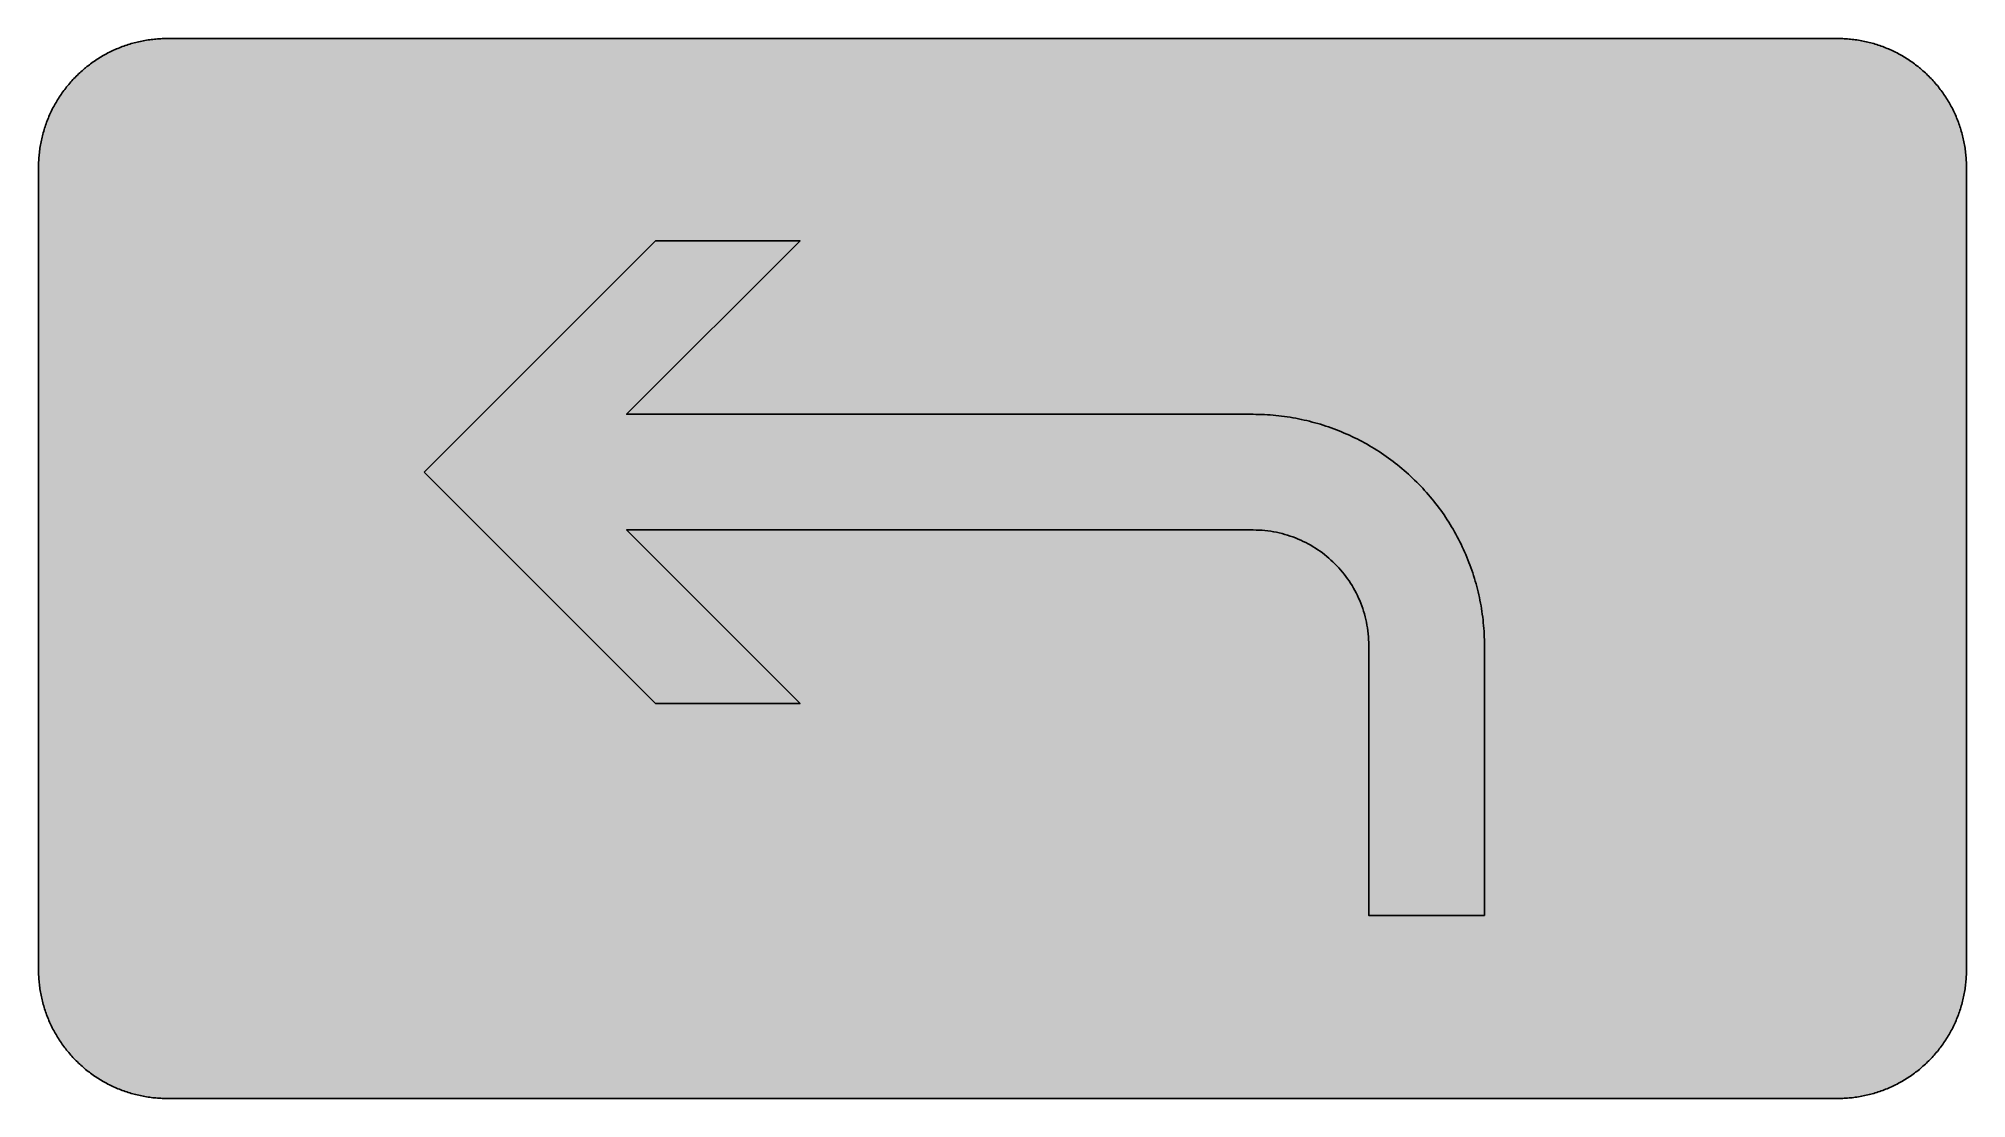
# Model space of a CAD drawing. Header units: millimetres. Extents: x 0 to 212, y 0 to 116.
import ezdxf

# ---------------------------------------------------------------- set-up
doc = ezdxf.new("R2010")
doc.units = ezdxf.units.MM

msp = doc.modelspace()

# ---------------------------------------------------------------- hatches: boundary and pattern name
for color, points in [(254, [(14.1633, 0.0536), (13.9878, 0.0533), (13.8125, 0.0559), (13.6373, 0.061), (13.462, 0.0686), (13.2893, 0.0787), (13.114, 0.0914), (12.9413, 0.1041), (12.7686, 0.1219), (12.5959, 0.1397), (12.4231, 0.16), (12.2504, 0.1829), (12.0777, 0.2057), (11.9075, 0.2337), (11.7373, 0.2616), (11.5672, 0.2921), (11.397, 0.3251), (11.2268, 0.3607), (11.0592, 0.3988), (10.8915, 0.4369), (10.7239, 0.4775), (10.5562, 0.5207), (10.3886, 0.5664), (10.2235, 0.6121), (10.0584, 0.6629), (9.8933, 0.7137), (9.7307, 0.7671), (9.5682, 0.8204), (9.4056, 0.8788), (9.2431, 0.9373), (9.083, 0.9982), (8.923, 1.0617), (8.763, 1.1252), (8.6055, 1.1938), (8.4455, 1.2624), (8.2906, 1.331), (8.1331, 1.4046), (7.9781, 1.4783), (7.8232, 1.5545), (7.6708, 1.6332), (7.5184, 1.7145), (7.366, 1.7958), (7.2161, 1.8796), (7.0663, 1.966), (6.919, 2.0523), (6.7716, 2.1438), (6.6243, 2.2352), (6.4795, 2.3266), (6.3348, 2.4232), (6.19, 2.5197), (6.0477, 2.6187), (5.908, 2.7178), (5.7683, 2.8194), (5.6286, 2.9235), (5.4915, 3.0302), (5.3543, 3.1369), (5.2197, 3.2461), (5.0851, 3.3579), (4.953, 3.4722), (4.8209, 3.5865), (4.6914, 3.7033), (4.5644, 3.8202), (4.4348, 3.9395), (4.3104, 4.0615), (4.1859, 4.1859), (4.0615, 4.3104), (3.9395, 4.4348), (3.8202, 4.5618), (3.7033, 4.6914), (3.5865, 4.8209), (3.4722, 4.953), (3.3579, 5.0851), (3.2487, 5.2197), (3.1369, 5.3543), (3.0302, 5.4915), (2.9235, 5.6286), (2.8194, 5.7683), (2.7178, 5.908), (2.6187, 6.0477), (2.5197, 6.19), (2.4232, 6.3348), (2.3266, 6.477), (2.2352, 6.6243), (2.1438, 6.7691), (2.0523, 6.919), (1.966, 7.0663), (1.8796, 7.2161), (1.7958, 7.366), (1.7145, 7.5184), (1.6332, 7.6708), (1.5545, 7.8232), (1.4783, 7.9781), (1.4046, 8.1331), (1.331, 8.2906), (1.2598, 8.4455), (1.1913, 8.603), (1.1252, 8.763), (1.0592, 8.923), (0.9982, 9.083), (0.9373, 9.2431), (0.8763, 9.4056), (0.8204, 9.5682), (0.7645, 9.7307), (0.7112, 9.8933), (0.6604, 10.0584), (0.6121, 10.2235), (0.5639, 10.3911), (0.5207, 10.5562), (0.4775, 10.7239), (0.4343, 10.8915), (0.3962, 11.0592), (0.3607, 11.2268), (0.3251, 11.397), (0.2921, 11.5672), (0.2616, 11.7373), (0.2311, 11.9075), (0.2057, 12.0802), (0.1803, 12.2504), (0.1575, 12.4231), (0.1372, 12.5959), (0.1194, 12.7686), (0.1041, 12.9413), (0.0889, 13.1166), (0.0787, 13.2893), (0.0686, 13.4645), (0.061, 13.6373), (0.0559, 13.8125), (0.0508, 13.9878), (0.0508, 14.163), (0.0522, 102.3592), (0.0508, 102.5322), (0.0559, 102.7074), (0.061, 102.8827), (0.0686, 103.058), (0.0787, 103.2307), (0.0889, 103.4059), (0.1041, 103.5787), (0.1194, 103.7514), (0.1372, 103.9241), (0.1575, 104.0968), (0.1803, 104.2695), (0.2057, 104.4423), (0.2311, 104.6124), (0.2616, 104.7826), (0.2921, 104.9528), (0.3251, 105.123), (0.3607, 105.2932), (0.3962, 105.4608), (0.4343, 105.6284), (0.4775, 105.7961), (0.5207, 105.9637), (0.5639, 106.1314), (0.6121, 106.2965), (0.6604, 106.4616), (0.7112, 106.6267), (0.7645, 106.7892), (0.8204, 106.9518), (0.8763, 107.1143), (0.9373, 107.2769), (0.9982, 107.4369), (1.0592, 107.5969), (1.1252, 107.757), (1.1913, 107.9144), (1.2598, 108.0745), (1.331, 108.2294), (1.4046, 108.3869), (1.4783, 108.5418), (1.5545, 108.6968), (1.6332, 108.8492), (1.7145, 109.0016), (1.7958, 109.154), (1.8796, 109.3038), (1.966, 109.4537), (2.0523, 109.601), (2.1438, 109.7483), (2.2352, 109.8956), (2.3266, 110.0404), (2.4232, 110.1852), (2.5197, 110.33), (2.6187, 110.4722), (2.7178, 110.6119), (2.8194, 110.7516), (2.9235, 110.8913), (3.0302, 111.0285), (3.1369, 111.1656), (3.2487, 111.3003), (3.3579, 111.4349), (3.4722, 111.567), (3.5865, 111.699), (3.7033, 111.8286), (3.8202, 111.9556), (3.9395, 112.0851), (4.0615, 112.2096), (4.1859, 112.334), (4.3104, 112.4585), (4.4348, 112.5804), (4.5644, 112.6998), (4.6914, 112.8166), (4.8209, 112.9335), (4.953, 113.0478), (5.0851, 113.1621), (5.2197, 113.2713), (5.3543, 113.3831), (5.4915, 113.4897), (5.6286, 113.5964), (5.7683, 113.7006), (5.908, 113.8022), (6.0477, 113.9012), (6.19, 114.0003), (6.3348, 114.0968), (6.4795, 114.1933), (6.6243, 114.2848), (6.7716, 114.3762), (6.919, 114.4676), (7.0663, 114.554), (7.2161, 114.6404), (7.366, 114.7242), (7.5184, 114.8055), (7.6708, 114.8867), (7.8232, 114.9655), (7.9781, 115.0417), (8.1331, 115.1153), (8.2906, 115.189), (8.4455, 115.2601), (8.6055, 115.3287), (8.763, 115.3947), (8.923, 115.4608), (9.083, 115.5217), (9.2431, 115.5827), (9.4056, 115.6437), (9.5682, 115.6995), (9.7307, 115.7554), (9.8933, 115.8088), (10.0584, 115.8596), (10.2235, 115.9078), (10.3886, 115.9561), (10.5562, 115.9993), (10.7239, 116.0424), (10.8915, 116.0856), (11.0592, 116.1237), (11.2268, 116.1593), (11.397, 116.1948), (11.5672, 116.2279), (11.7373, 116.2583), (11.9075, 116.2888), (12.0777, 116.3142), (12.2504, 116.3396), (12.4231, 116.3625), (12.5959, 116.3828), (12.7686, 116.4006), (12.9413, 116.4158), (13.114, 116.4311), (13.2893, 116.4412), (13.462, 116.4514), (13.6373, 116.459), (13.8125, 116.4641), (13.9878, 116.4692), (14.163, 116.4692), (197.6078, 116.4703), (197.7822, 116.4692), (197.9574, 116.4641), (198.1327, 116.459), (198.3054, 116.4514), (198.4807, 116.4412), (198.6534, 116.4311), (198.8287, 116.4158), (199.0014, 116.4006), (199.1741, 116.3828), (199.3468, 116.3625), (199.5195, 116.3396), (199.6897, 116.3142), (199.8624, 116.2888), (200.0326, 116.2583), (200.2028, 116.2279), (200.373, 116.1948), (200.5432, 116.1593), (200.7108, 116.1237), (200.8784, 116.0856), (201.0461, 116.0424), (201.2137, 115.9993), (201.3788, 115.9561), (201.5465, 115.9078), (201.7116, 115.8596), (201.8767, 115.8088), (202.0392, 115.7554), (202.2018, 115.6995), (202.3643, 115.6437), (202.5269, 115.5827), (202.6869, 115.5217), (202.8469, 115.4608), (203.007, 115.3947), (203.167, 115.3287), (203.3245, 115.2601), (203.4794, 115.189), (203.6369, 115.1153), (203.7918, 115.0417), (203.9468, 114.9655), (204.0992, 114.8867), (204.2516, 114.8055), (204.404, 114.7242), (204.5538, 114.6404), (204.7037, 114.554), (204.8535, 114.4676), (205.0009, 114.3762), (205.1456, 114.2848), (205.293, 114.1933), (205.4352, 114.0968), (205.58, 114.0003), (205.7222, 113.9012), (205.8619, 113.8022), (206.0016, 113.7006), (206.1413, 113.5964), (206.2785, 113.4897), (206.4156, 113.3831), (206.5503, 113.2713), (206.6849, 113.1621), (206.817, 113.0478), (206.949, 112.9335), (207.0786, 112.8166), (207.2081, 112.6998), (207.3351, 112.5804), (207.4596, 112.4585), (207.584, 112.334), (207.7085, 112.2096), (207.8304, 112.0851), (207.9498, 111.9556), (208.0666, 111.8286), (208.1835, 111.699), (208.2978, 111.567), (208.4121, 111.4349), (208.5238, 111.3003), (208.6331, 111.1656), (208.7397, 111.0285), (208.8464, 110.8913), (208.9506, 110.7516), (209.0522, 110.6119), (209.1512, 110.4722), (209.2503, 110.33), (209.3468, 110.1852), (209.4433, 110.0404), (209.5348, 109.8956), (209.6262, 109.7483), (209.7176, 109.601), (209.804, 109.4537), (209.8904, 109.3038), (209.9742, 109.154), (210.0555, 109.0016), (210.1367, 108.8492), (210.2155, 108.6968), (210.2917, 108.5418), (210.3653, 108.3869), (210.439, 108.2294), (210.5076, 108.0745), (210.5762, 107.9144), (210.6447, 107.757), (210.7082, 107.5969), (210.7717, 107.4369), (210.8327, 107.2769), (210.8911, 107.1143), (210.9495, 106.9518), (211.0029, 106.7892), (211.0562, 106.6267), (211.107, 106.4616), (211.1578, 106.2965), (211.2035, 106.1314), (211.2493, 105.9637), (211.2924, 105.7961), (211.3331, 105.6284), (211.3712, 105.4608), (211.4093, 105.2932), (211.4448, 105.123), (211.4779, 104.9528), (211.5083, 104.7826), (211.5363, 104.6124), (211.5642, 104.4423), (211.5871, 104.2695), (211.6099, 104.0968), (211.6303, 103.9241), (211.648, 103.7514), (211.6658, 103.5787), (211.6785, 103.4059), (211.6912, 103.2307), (211.7014, 103.058), (211.709, 102.8827), (211.7141, 102.7074), (211.7166, 102.5322), (211.7166, 102.3569), (211.7189, 14.1647), (211.7166, 13.9878), (211.7141, 13.8125), (211.709, 13.6373), (211.7014, 13.4645), (211.6912, 13.2893), (211.6785, 13.1166), (211.6658, 12.9413), (211.648, 12.7686), (211.6303, 12.5959), (211.6099, 12.4231), (211.5871, 12.2504), (211.5642, 12.0802), (211.5363, 11.9075), (211.5083, 11.7373), (211.4779, 11.5672), (211.4448, 11.397), (211.4093, 11.2268), (211.3712, 11.0592), (211.3331, 10.8915), (211.2924, 10.7239), (211.2493, 10.5562), (211.2035, 10.3911), (211.1578, 10.2235), (211.107, 10.0584), (211.0562, 9.8933), (211.0029, 9.7307), (210.9495, 9.5682), (210.8911, 9.4056), (210.8327, 9.2431), (210.7717, 9.083), (210.7082, 8.923), (210.6447, 8.763), (210.5762, 8.603), (210.5076, 8.4455), (210.439, 8.2906), (210.3653, 8.1331), (210.2917, 7.9781), (210.2155, 7.8232), (210.1367, 7.6708), (210.0555, 7.5184), (209.9742, 7.366), (209.8904, 7.2161), (209.804, 7.0663), (209.7176, 6.919), (209.6262, 6.7691), (209.5348, 6.6243), (209.4433, 6.477), (209.3468, 6.3348), (209.2503, 6.19), (209.1512, 6.0477), (209.0522, 5.908), (208.9506, 5.7683), (208.8464, 5.6286), (208.7397, 5.4915), (208.6331, 5.3543), (208.5238, 5.2197), (208.4121, 5.0851), (208.2978, 4.953), (208.1835, 4.8209), (208.0666, 4.6914), (207.9498, 4.5618), (207.8304, 4.4348), (207.7085, 4.3104), (207.584, 4.1859), (207.4596, 4.0615), (207.3351, 3.9395), (207.2081, 3.8202), (207.0786, 3.7033), (206.949, 3.5865), (206.817, 3.4722), (206.6849, 3.3579), (206.5503, 3.2461), (206.4156, 3.1369), (206.2785, 3.0302), (206.1413, 2.9235), (206.0016, 2.8194), (205.8619, 2.7178), (205.7222, 2.6187), (205.58, 2.5197), (205.4352, 2.4232), (205.293, 2.3266), (205.1456, 2.2352), (205.0009, 2.1438), (204.8535, 2.0523), (204.7037, 1.966), (204.5538, 1.8796), (204.404, 1.7958), (204.2516, 1.7145), (204.0992, 1.6332), (203.9468, 1.5545), (203.7918, 1.4783), (203.6369, 1.4046), (203.4794, 1.331), (203.3245, 1.2624), (203.167, 1.1938), (203.007, 1.1252), (202.8469, 1.0617), (202.6869, 0.9982), (202.5269, 0.9373), (202.3643, 0.8788), (202.2018, 0.8204), (202.0392, 0.7671), (201.8767, 0.7137), (201.7116, 0.6629), (201.5465, 0.6121), (201.3788, 0.5664), (201.2137, 0.5207), (201.0461, 0.4775), (200.8784, 0.4369), (200.7108, 0.3988), (200.5432, 0.3607), (200.373, 0.3251), (200.2028, 0.2921), (200.0326, 0.2616), (199.8624, 0.2337), (199.6897, 0.2057), (199.5195, 0.1829), (199.3468, 0.16), (199.1741, 0.1397), (199.0014, 0.1219), (198.8287, 0.1041), (198.6534, 0.0914), (198.4807, 0.0787), (198.3054, 0.0686), (198.1327, 0.061), (197.9574, 0.0559), (197.7822, 0.0533), (197.6069, 0.0533)]), (59, [(42.3855, 68.8453), (67.7855, 94.2453), (83.6605, 94.2453), (64.6105, 75.1953), (133.4022, 75.1953), (133.7158, 75.1916), (134.0307, 75.1865), (134.3457, 75.1764), (134.6606, 75.1637), (134.9731, 75.1459), (135.288, 75.123), (135.6004, 75.0976), (135.9129, 75.0697), (136.2227, 75.0367), (136.5326, 75.0011), (136.8425, 74.9605), (137.1524, 74.9148), (137.4597, 74.8665), (137.7671, 74.8157), (138.0744, 74.7598), (138.3792, 74.7014), (138.684, 74.6379), (138.9888, 74.5719), (139.2911, 74.5007), (139.5933, 74.4271), (139.893, 74.3509), (140.1928, 74.2696), (140.4925, 74.1832), (140.7897, 74.0969), (141.0843, 74.0029), (141.3789, 73.9089), (141.6736, 73.8099), (141.9657, 73.7057), (142.2578, 73.6016), (142.5473, 73.4898), (142.8344, 73.3781), (143.1214, 73.2612), (143.4084, 73.1393), (143.6903, 73.0174), (143.9748, 72.8904), (144.2542, 72.7583), (144.5336, 72.6237), (144.813, 72.4865), (145.0873, 72.3468), (145.3617, 72.202), (145.636, 72.0547), (145.9052, 71.9023), (146.1745, 71.7474), (146.4437, 71.5899), (146.7079, 71.4299), (146.972, 71.2648), (147.2336, 71.0971), (147.4927, 70.927), (147.7518, 70.7517), (148.0083, 70.5739), (148.2623, 70.3936), (148.5138, 70.2107), (148.7627, 70.0227), (149.0116, 69.8322), (149.2555, 69.6392), (149.4993, 69.4411), (149.7406, 69.2404), (149.9794, 69.0372), (150.2156, 68.8315), (150.4493, 68.6232), (150.6804, 68.4098), (150.9116, 68.1939), (151.1376, 67.9755), (151.3637, 67.7545), (151.5847, 67.5284), (151.8031, 67.3024), (152.019, 67.0738), (152.2298, 66.8401), (152.4406, 66.6064), (152.6464, 66.3702), (152.8496, 66.1314), (153.0502, 65.8901), (153.2458, 65.6463), (153.4389, 65.4025), (153.6294, 65.1535), (153.8173, 64.9046), (154.0027, 64.6532), (154.1831, 64.3992), (154.3609, 64.1426), (154.5336, 63.8861), (154.7038, 63.6245), (154.874, 63.3628), (155.0365, 63.0987), (155.1991, 62.8345), (155.3566, 62.5678), (155.5115, 62.2986), (155.6614, 62.0268), (155.8087, 61.755), (155.9535, 61.4782), (156.0932, 61.2038), (156.2329, 60.9244), (156.3649, 60.645), (156.497, 60.3656), (156.624, 60.0837), (156.7485, 59.7992), (156.8679, 59.5122), (156.9847, 59.2277), (157.099, 58.9382), (157.2082, 58.6486), (157.3149, 58.3565), (157.4165, 58.0644), (157.5156, 57.7723), (157.6121, 57.4777), (157.7035, 57.1805), (157.7924, 56.8833), (157.8762, 56.5836), (157.9575, 56.2864), (158.0363, 55.9841), (158.1099, 55.6819), (158.1785, 55.3796), (158.2445, 55.0774), (158.308, 54.7726), (158.3665, 54.4652), (158.4223, 54.1604), (158.4757, 53.8531), (158.5214, 53.5432), (158.5671, 53.2359), (158.6078, 52.926), (158.6433, 52.6161), (158.6763, 52.3037), (158.7068, 51.9913), (158.7297, 51.6788), (158.7525, 51.3664), (158.7703, 51.054), (158.783, 50.739), (158.7932, 50.4241), (158.7983, 50.1091), (158.8008, 49.7942), (158.8022, 20.1619), (146.1022, 20.1619), (146.1022, 49.7953), (146.0957, 50.1218), (146.0856, 50.4469), (146.0627, 50.7721), (146.0348, 51.0921), (145.9992, 51.4121), (145.9535, 51.7271), (145.9027, 52.0421), (145.8417, 52.3545), (145.7757, 52.6618), (145.702, 52.9692), (145.6182, 53.2714), (145.5293, 53.5711), (145.4328, 53.8683), (145.3312, 54.1604), (145.2194, 54.45), (145.1026, 54.737), (144.9781, 55.0215), (144.8486, 55.3009), (144.7114, 55.5752), (144.5692, 55.847), (144.4193, 56.1162), (144.2618, 56.3804), (144.0993, 56.6395), (143.9316, 56.8935), (143.7589, 57.1449), (143.5786, 57.3938), (143.3932, 57.6351), (143.2001, 57.8714), (143.0045, 58.105), (142.8013, 58.3336), (142.5931, 58.5572), (142.3822, 58.7731), (142.1638, 58.9864), (141.9403, 59.1947), (141.7117, 59.3979), (141.4805, 59.5935), (141.2418, 59.7865), (141.0005, 59.9719), (140.7541, 60.1497), (140.5026, 60.325), (140.2461, 60.4926), (139.987, 60.6552), (139.7229, 60.8101), (139.4536, 60.96), (139.1818, 61.1048), (138.9075, 61.2419), (138.6281, 61.3715), (138.3436, 61.4959), (138.0566, 61.6128), (137.7671, 61.7245), (137.475, 61.8261), (137.1778, 61.9227), (136.8781, 62.0116), (136.5758, 62.0954), (136.2685, 62.169), (135.9611, 62.2351), (135.6487, 62.296), (135.3363, 62.3468), (135.0188, 62.3926), (134.6987, 62.4281), (134.3787, 62.4561), (134.0536, 62.4764), (133.7285, 62.4891), (133.4008, 62.4942), (64.6105, 62.4953), (83.6605, 43.4453), (67.7855, 43.4453)])]:
    msp.add_hatch(color=color).paths.add_polyline_path(points)
h = msp.add_hatch(color=59)
h.paths.add_polyline_path([(14.1633, 3.5814), (13.8887, 3.5839), (13.6169, 3.5941), (13.3477, 3.6119), (13.081, 3.6347), (12.8143, 3.6652), (12.5501, 3.7008), (12.2885, 3.7465), (12.0294, 3.7948), (11.7729, 3.8506), (11.5164, 3.9141), (11.2649, 3.9827), (11.016, 4.0564), (10.7671, 4.1351), (10.5232, 4.2215), (10.2819, 4.3129), (10.0432, 4.412), (9.8069, 4.5161), (9.5733, 4.6228), (9.3447, 4.7371), (9.1186, 4.8565), (8.8951, 4.9809), (8.6741, 5.113), (8.4582, 5.2476), (8.2448, 5.3873), (8.0366, 5.5321), (7.8308, 5.682), (7.6276, 5.8369), (7.4295, 5.9969), (7.2365, 6.1595), (7.046, 6.3297), (6.8605, 6.5024), (6.6777, 6.6802), (6.5024, 6.8605), (6.3271, 7.046), (6.1595, 7.2365), (5.9969, 7.432), (5.8369, 7.6302), (5.682, 7.8308), (5.5321, 8.0366), (5.3873, 8.2448), (5.2451, 8.4582), (5.1105, 8.6741), (4.9809, 8.8951), (4.8565, 9.1186), (4.7371, 9.3447), (4.6228, 9.5758), (4.5136, 9.8069), (4.4094, 10.0432), (4.3129, 10.2819), (4.2215, 10.5232), (4.1351, 10.7696), (4.0538, 11.016), (3.9802, 11.2649), (3.9116, 11.5189), (3.8506, 11.7729), (3.7948, 12.0294), (3.744, 12.2911), (3.7008, 12.5527), (3.6627, 12.8143), (3.6322, 13.081), (3.6093, 13.3502), (3.5916, 13.6195), (3.5814, 13.8913), (3.5789, 14.163), (3.58, 102.3592), (3.5814, 102.6312), (3.5916, 102.903), (3.6093, 103.1723), (3.6322, 103.439), (3.6627, 103.7057), (3.7008, 103.9698), (3.744, 104.2314), (3.7948, 104.4905), (3.8506, 104.7471), (3.9116, 105.0036), (3.9802, 105.2551), (4.0538, 105.504), (4.1351, 105.7529), (4.2215, 105.9967), (4.3129, 106.238), (4.4094, 106.4768), (4.5136, 106.713), (4.6228, 106.9467), (4.7371, 107.1753), (4.8565, 107.4014), (4.9809, 107.6249), (5.1105, 107.8459), (5.2451, 108.0618), (5.3873, 108.2751), (5.5321, 108.4834), (5.682, 108.6891), (5.8369, 108.8923), (5.9969, 109.0905), (6.1595, 109.2835), (6.3271, 109.474), (6.5024, 109.6594), (6.6777, 109.8423), (6.8605, 110.0176), (7.046, 110.1928), (7.2365, 110.3605), (7.4295, 110.523), (7.6276, 110.683), (7.8308, 110.838), (8.0366, 110.9878), (8.2448, 111.1326), (8.4582, 111.2749), (8.6741, 111.4095), (8.8951, 111.539), (9.1186, 111.6635), (9.3447, 111.7829), (9.5733, 111.8972), (9.8069, 112.0064), (10.0432, 112.1105), (10.2819, 112.207), (10.5232, 112.2985), (10.7671, 112.3848), (11.016, 112.4661), (11.2649, 112.5398), (11.5164, 112.6084), (11.7729, 112.6693), (12.0294, 112.7252), (12.2885, 112.776), (12.5501, 112.8192), (12.8143, 112.8573), (13.081, 112.8878), (13.3477, 112.9106), (13.6169, 112.9284), (13.8887, 112.9386), (14.163, 112.9411), (197.6078, 112.9425), (197.8787, 112.9386), (198.1505, 112.9284), (198.4197, 112.9106), (198.689, 112.8878), (198.9557, 112.8573), (199.2173, 112.8192), (199.4789, 112.776), (199.7405, 112.7252), (199.9971, 112.6693), (200.2511, 112.6084), (200.5051, 112.5398), (200.754, 112.4661), (201.0004, 112.3848), (201.2467, 112.2985), (201.488, 112.207), (201.7268, 112.1105), (201.963, 112.0064), (202.1942, 111.8972), (202.4253, 111.7829), (202.6514, 111.6635), (202.8749, 111.539), (203.0959, 111.4095), (203.3118, 111.2749), (203.5251, 111.1326), (203.7334, 110.9878), (203.9391, 110.838), (204.1398, 110.683), (204.3379, 110.523), (204.5335, 110.3605), (204.724, 110.1928), (204.9094, 110.0176), (205.0898, 109.8423), (205.2676, 109.6594), (205.4403, 109.474), (205.6105, 109.2835), (205.773, 109.0905), (205.933, 108.8923), (206.088, 108.6891), (206.2378, 108.4834), (206.3826, 108.2751), (206.5223, 108.0618), (206.6569, 107.8459), (206.789, 107.6249), (206.9135, 107.4014), (207.0329, 107.1753), (207.1472, 106.9467), (207.2538, 106.713), (207.358, 106.4768), (207.457, 106.238), (207.5485, 105.9967), (207.6348, 105.7529), (207.7136, 105.504), (207.7872, 105.2551), (207.8558, 105.0036), (207.9193, 104.7471), (207.9752, 104.4905), (208.0235, 104.2314), (208.0692, 103.9698), (208.1047, 103.7057), (208.1352, 103.439), (208.1581, 103.1723), (208.1759, 102.903), (208.186, 102.6312), (208.1911, 102.3569), (208.1911, 14.1647), (208.186, 13.8913), (208.1759, 13.6195), (208.1581, 13.3502), (208.1352, 13.081), (208.1047, 12.8143), (208.0692, 12.5527), (208.0235, 12.2911), (207.9752, 12.0294), (207.9193, 11.7729), (207.8558, 11.5189), (207.7872, 11.2649), (207.7136, 11.016), (207.6348, 10.7696), (207.5485, 10.5232), (207.457, 10.2819), (207.358, 10.0432), (207.2538, 9.8069), (207.1472, 9.5758), (207.0329, 9.3447), (206.9135, 9.1186), (206.789, 8.8951), (206.6569, 8.6741), (206.5223, 8.4582), (206.3826, 8.2448), (206.2378, 8.0366), (206.088, 7.8308), (205.933, 7.6302), (205.773, 7.432), (205.6105, 7.2365), (205.4403, 7.046), (205.2676, 6.8605), (205.0898, 6.6802), (204.9094, 6.5024), (204.724, 6.3297), (204.5335, 6.1595), (204.3379, 5.9969), (204.1398, 5.8369), (203.9391, 5.682), (203.7334, 5.5321), (203.5251, 5.3873), (203.3118, 5.2476), (203.0959, 5.113), (202.8749, 4.9809), (202.6514, 4.8565), (202.4253, 4.7371), (202.1942, 4.6228), (201.963, 4.5161), (201.7268, 4.412), (201.488, 4.3129), (201.2467, 4.2215), (201.0004, 4.1351), (200.754, 4.0564), (200.5051, 3.9827), (200.2511, 3.9141), (199.9971, 3.8506), (199.7405, 3.7948), (199.4789, 3.7465), (199.2173, 3.7008), (198.9557, 3.6652), (198.689, 3.6347), (198.4197, 3.6119), (198.1505, 3.5941), (197.8787, 3.5839), (197.6069, 3.5789)])
h.paths.add_polyline_path([(14.1633, 8.8731), (14.0259, 8.8748), (13.8887, 8.8798), (13.7541, 8.8875), (13.622, 8.9002), (13.4874, 8.9154), (13.3553, 8.9332), (13.2258, 8.9535), (13.0962, 8.9789), (12.9667, 9.0068), (12.8397, 9.0373), (12.7127, 9.0729), (12.5882, 9.1084), (12.4663, 9.1491), (12.3419, 9.1923), (12.2225, 9.238), (12.1031, 9.2888), (11.9837, 9.3396), (11.8694, 9.3929), (11.7526, 9.4513), (11.6408, 9.5098), (11.5291, 9.5733), (11.4198, 9.6368), (11.3106, 9.7053), (11.2039, 9.7765), (11.0998, 9.8476), (10.9957, 9.9238), (10.8966, 10), (10.7975, 10.0787), (10.6985, 10.1625), (10.6045, 10.2464), (10.5105, 10.3327), (10.4216, 10.4216), (10.3327, 10.5131), (10.2464, 10.6045), (10.16, 10.701), (10.0787, 10.7975), (10, 10.8966), (9.9212, 10.9982), (9.8476, 11.0998), (9.7739, 11.2039), (9.7053, 11.3106), (9.6368, 11.4198), (9.5707, 11.5291), (9.5098, 11.6408), (9.4488, 11.7551), (9.3929, 11.8694), (9.337, 11.9863), (9.2862, 12.1031), (9.238, 12.2225), (9.1923, 12.3444), (9.1491, 12.4663), (9.1084, 12.5908), (9.0703, 12.7152), (9.0373, 12.8397), (9.0068, 12.9692), (8.9789, 13.0962), (8.9535, 13.2258), (8.9306, 13.3579), (8.9129, 13.4899), (8.8976, 13.622), (8.8849, 13.7566), (8.8773, 13.8913), (8.8722, 14.0259), (8.8697, 14.163), (8.8717, 102.3592), (8.8722, 102.4941), (8.8773, 102.6312), (8.8849, 102.7659), (8.8976, 102.8979), (8.9129, 103.0326), (8.9306, 103.1646), (8.9535, 103.2942), (8.9789, 103.4237), (9.0068, 103.5533), (9.0373, 103.6803), (9.0703, 103.8073), (9.1084, 103.9317), (9.1491, 104.0536), (9.1923, 104.1781), (9.238, 104.2975), (9.2862, 104.4169), (9.337, 104.5362), (9.3929, 104.6505), (9.4488, 104.7674), (9.5098, 104.8791), (9.5707, 104.9909), (9.6368, 105.1001), (9.7053, 105.2093), (9.7739, 105.316), (9.8476, 105.4202), (9.9212, 105.5243), (10, 105.6234), (10.0787, 105.7224), (10.16, 105.8215), (10.2464, 105.9155), (10.3327, 106.0094), (10.4216, 106.0983), (10.5105, 106.1872), (10.6045, 106.2736), (10.6985, 106.36), (10.7975, 106.4412), (10.8966, 106.52), (10.9957, 106.5987), (11.0998, 106.6724), (11.2039, 106.746), (11.3106, 106.8146), (11.4198, 106.8832), (11.5291, 106.9492), (11.6408, 107.0102), (11.7526, 107.0712), (11.8694, 107.127), (11.9837, 107.1829), (12.1031, 107.2337), (12.2225, 107.282), (12.3419, 107.3277), (12.4663, 107.3709), (12.5882, 107.4115), (12.7127, 107.4496), (12.8397, 107.4826), (12.9667, 107.5131), (13.0962, 107.5411), (13.2258, 107.5665), (13.3553, 107.5893), (13.4874, 107.6071), (13.622, 107.6223), (13.7541, 107.635), (13.8887, 107.6427), (14.0259, 107.6477), (14.163, 107.6503), (197.6078, 107.6508), (197.7441, 107.6477), (197.8787, 107.6427), (198.0133, 107.635), (198.1479, 107.6223), (198.28, 107.6071), (198.4121, 107.5893), (198.5442, 107.5665), (198.6737, 107.5411), (198.8007, 107.5131), (198.9303, 107.4826), (199.0547, 107.4496), (199.1792, 107.4115), (199.3036, 107.3709), (199.4256, 107.3277), (199.5475, 107.282), (199.6669, 107.2337), (199.7837, 107.1829), (199.9005, 107.127), (200.0148, 107.0712), (200.1291, 107.0102), (200.2409, 106.9492), (200.3501, 106.8832), (200.4593, 106.8146), (200.566, 106.746), (200.6702, 106.6724), (200.7718, 106.5987), (200.8734, 106.52), (200.9724, 106.4412), (201.0689, 106.36), (201.1655, 106.2736), (201.2569, 106.1872), (201.3483, 106.0983), (201.4372, 106.0094), (201.5236, 105.9155), (201.6074, 105.8215), (201.6912, 105.7224), (201.77, 105.6234), (201.8462, 105.5243), (201.9224, 105.4202), (201.9935, 105.316), (202.0646, 105.2093), (202.1332, 105.1001), (202.1967, 104.9909), (202.2602, 104.8791), (202.3186, 104.7674), (202.377, 104.6505), (202.4304, 104.5362), (202.4812, 104.4169), (202.532, 104.2975), (202.5777, 104.1781), (202.6209, 104.0536), (202.6615, 103.9317), (202.6971, 103.8073), (202.7326, 103.6803), (202.7631, 103.5533), (202.7911, 103.4237), (202.8165, 103.2942), (202.8368, 103.1646), (202.8546, 103.0326), (202.8698, 102.8979), (202.8825, 102.7659), (202.8901, 102.6312), (202.8952, 102.4941), (202.8977, 102.3569), (202.8994, 14.1647), (202.8952, 14.0259), (202.8901, 13.8913), (202.8825, 13.7566), (202.8698, 13.622), (202.8546, 13.4899), (202.8368, 13.3579), (202.8165, 13.2258), (202.7911, 13.0962), (202.7631, 12.9692), (202.7326, 12.8397), (202.6971, 12.7152), (202.6615, 12.5908), (202.6209, 12.4663), (202.5777, 12.3444), (202.532, 12.2225), (202.4812, 12.1031), (202.4304, 11.9863), (202.377, 11.8694), (202.3186, 11.7551), (202.2602, 11.6408), (202.1967, 11.5291), (202.1332, 11.4198), (202.0646, 11.3106), (201.9935, 11.2039), (201.9224, 11.0998), (201.8462, 10.9982), (201.77, 10.8966), (201.6912, 10.7975), (201.6074, 10.701), (201.5236, 10.6045), (201.4372, 10.5131), (201.3483, 10.4216), (201.2569, 10.3327), (201.1655, 10.2464), (201.0689, 10.1625), (200.9724, 10.0787), (200.8734, 10), (200.7718, 9.9238), (200.6702, 9.8476), (200.566, 9.7765), (200.4593, 9.7053), (200.3501, 9.6368), (200.2409, 9.5733), (200.1291, 9.5098), (200.0148, 9.4513), (199.9005, 9.3929), (199.7837, 9.3396), (199.6669, 9.2888), (199.5475, 9.238), (199.4256, 9.1923), (199.3036, 9.1491), (199.1792, 9.1084), (199.0547, 9.0729), (198.9303, 9.0373), (198.8007, 9.0068), (198.6737, 8.9789), (198.5442, 8.9535), (198.4121, 8.9332), (198.28, 8.9154), (198.1479, 8.9002), (198.0133, 8.8875), (197.8787, 8.8798), (197.7441, 8.8748), (197.6069, 8.8722)], flags=16)

# ---------------------------------------------------------------- linework, layer by layer
at = {"color": 254}
msp.add_lwpolyline([(14.1633, 0.0536), (13.9878, 0.0533), (13.8125, 0.0559), (13.6373, 0.061), (13.462, 0.0686), (13.2893, 0.0787), (13.114, 0.0914), (12.9413, 0.1041), (12.7686, 0.1219), (12.5959, 0.1397), (12.4231, 0.16), (12.2504, 0.1829), (12.0777, 0.2057), (11.9075, 0.2337), (11.7373, 0.2616), (11.5672, 0.2921), (11.397, 0.3251), (11.2268, 0.3607), (11.0592, 0.3988), (10.8915, 0.4369), (10.7239, 0.4775), (10.5562, 0.5207), (10.3886, 0.5664), (10.2235, 0.6121), (10.0584, 0.6629), (9.8933, 0.7137), (9.7307, 0.7671), (9.5682, 0.8204), (9.4056, 0.8788), (9.2431, 0.9373), (9.083, 0.9982), (8.923, 1.0617), (8.763, 1.1252), (8.6055, 1.1938), (8.4455, 1.2624), (8.2906, 1.331), (8.1331, 1.4046), (7.9781, 1.4783), (7.8232, 1.5545), (7.6708, 1.6332), (7.5184, 1.7145), (7.366, 1.7958), (7.2161, 1.8796), (7.0663, 1.966), (6.919, 2.0523), (6.7716, 2.1438), (6.6243, 2.2352), (6.4795, 2.3266), (6.3348, 2.4232), (6.19, 2.5197), (6.0477, 2.6187), (5.908, 2.7178), (5.7683, 2.8194), (5.6286, 2.9235), (5.4915, 3.0302), (5.3543, 3.1369), (5.2197, 3.2461), (5.0851, 3.3579), (4.953, 3.4722), (4.8209, 3.5865), (4.6914, 3.7033), (4.5644, 3.8202), (4.4348, 3.9395), (4.3104, 4.0615), (4.1859, 4.1859), (4.0615, 4.3104), (3.9395, 4.4348), (3.8202, 4.5618), (3.7033, 4.6914), (3.5865, 4.8209), (3.4722, 4.953), (3.3579, 5.0851), (3.2487, 5.2197), (3.1369, 5.3543), (3.0302, 5.4915), (2.9235, 5.6286), (2.8194, 5.7683), (2.7178, 5.908), (2.6187, 6.0477), (2.5197, 6.19), (2.4232, 6.3348), (2.3266, 6.477), (2.2352, 6.6243), (2.1438, 6.7691), (2.0523, 6.919), (1.966, 7.0663), (1.8796, 7.2161), (1.7958, 7.366), (1.7145, 7.5184), (1.6332, 7.6708), (1.5545, 7.8232), (1.4783, 7.9781), (1.4046, 8.1331), (1.331, 8.2906), (1.2598, 8.4455), (1.1913, 8.603), (1.1252, 8.763), (1.0592, 8.923), (0.9982, 9.083), (0.9373, 9.2431), (0.8763, 9.4056), (0.8204, 9.5682), (0.7645, 9.7307), (0.7112, 9.8933), (0.6604, 10.0584), (0.6121, 10.2235), (0.5639, 10.3911), (0.5207, 10.5562), (0.4775, 10.7239), (0.4343, 10.8915), (0.3962, 11.0592), (0.3607, 11.2268), (0.3251, 11.397), (0.2921, 11.5672), (0.2616, 11.7373), (0.2311, 11.9075), (0.2057, 12.0802), (0.1803, 12.2504), (0.1575, 12.4231), (0.1372, 12.5959), (0.1194, 12.7686), (0.1041, 12.9413), (0.0889, 13.1166), (0.0787, 13.2893), (0.0686, 13.4645), (0.061, 13.6373), (0.0559, 13.8125), (0.0508, 13.9878), (0.0508, 14.163), (0.0522, 102.3592), (0.0508, 102.5322), (0.0559, 102.7074), (0.061, 102.8827), (0.0686, 103.058), (0.0787, 103.2307), (0.0889, 103.4059), (0.1041, 103.5787), (0.1194, 103.7514), (0.1372, 103.9241), (0.1575, 104.0968), (0.1803, 104.2695), (0.2057, 104.4423), (0.2311, 104.6124), (0.2616, 104.7826), (0.2921, 104.9528), (0.3251, 105.123), (0.3607, 105.2932), (0.3962, 105.4608), (0.4343, 105.6284), (0.4775, 105.7961), (0.5207, 105.9637), (0.5639, 106.1314), (0.6121, 106.2965), (0.6604, 106.4616), (0.7112, 106.6267), (0.7645, 106.7892), (0.8204, 106.9518), (0.8763, 107.1143), (0.9373, 107.2769), (0.9982, 107.4369), (1.0592, 107.5969), (1.1252, 107.757), (1.1913, 107.9144), (1.2598, 108.0745), (1.331, 108.2294), (1.4046, 108.3869), (1.4783, 108.5418), (1.5545, 108.6968), (1.6332, 108.8492), (1.7145, 109.0016), (1.7958, 109.154), (1.8796, 109.3038), (1.966, 109.4537), (2.0523, 109.601), (2.1438, 109.7483), (2.2352, 109.8956), (2.3266, 110.0404), (2.4232, 110.1852), (2.5197, 110.33), (2.6187, 110.4722), (2.7178, 110.6119), (2.8194, 110.7516), (2.9235, 110.8913), (3.0302, 111.0285), (3.1369, 111.1656), (3.2487, 111.3003), (3.3579, 111.4349), (3.4722, 111.567), (3.5865, 111.699), (3.7033, 111.8286), (3.8202, 111.9556), (3.9395, 112.0851), (4.0615, 112.2096), (4.1859, 112.334), (4.3104, 112.4585), (4.4348, 112.5804), (4.5644, 112.6998), (4.6914, 112.8166), (4.8209, 112.9335), (4.953, 113.0478), (5.0851, 113.1621), (5.2197, 113.2713), (5.3543, 113.3831), (5.4915, 113.4897), (5.6286, 113.5964), (5.7683, 113.7006), (5.908, 113.8022), (6.0477, 113.9012), (6.19, 114.0003), (6.3348, 114.0968), (6.4795, 114.1933), (6.6243, 114.2848), (6.7716, 114.3762), (6.919, 114.4676), (7.0663, 114.554), (7.2161, 114.6404), (7.366, 114.7242), (7.5184, 114.8055), (7.6708, 114.8867), (7.8232, 114.9655), (7.9781, 115.0417), (8.1331, 115.1153), (8.2906, 115.189), (8.4455, 115.2601), (8.6055, 115.3287), (8.763, 115.3947), (8.923, 115.4608), (9.083, 115.5217), (9.2431, 115.5827), (9.4056, 115.6437), (9.5682, 115.6995), (9.7307, 115.7554), (9.8933, 115.8088), (10.0584, 115.8596), (10.2235, 115.9078), (10.3886, 115.9561), (10.5562, 115.9993), (10.7239, 116.0424), (10.8915, 116.0856), (11.0592, 116.1237), (11.2268, 116.1593), (11.397, 116.1948), (11.5672, 116.2279), (11.7373, 116.2583), (11.9075, 116.2888), (12.0777, 116.3142), (12.2504, 116.3396), (12.4231, 116.3625), (12.5959, 116.3828), (12.7686, 116.4006), (12.9413, 116.4158), (13.114, 116.4311), (13.2893, 116.4412), (13.462, 116.4514), (13.6373, 116.459), (13.8125, 116.4641), (13.9878, 116.4692), (14.163, 116.4692), (197.6078, 116.4703), (197.7822, 116.4692), (197.9574, 116.4641), (198.1327, 116.459), (198.3054, 116.4514), (198.4807, 116.4412), (198.6534, 116.4311), (198.8287, 116.4158), (199.0014, 116.4006), (199.1741, 116.3828), (199.3468, 116.3625), (199.5195, 116.3396), (199.6897, 116.3142), (199.8624, 116.2888), (200.0326, 116.2583), (200.2028, 116.2279), (200.373, 116.1948), (200.5432, 116.1593), (200.7108, 116.1237), (200.8784, 116.0856), (201.0461, 116.0424), (201.2137, 115.9993), (201.3788, 115.9561), (201.5465, 115.9078), (201.7116, 115.8596), (201.8767, 115.8088), (202.0392, 115.7554), (202.2018, 115.6995), (202.3643, 115.6437), (202.5269, 115.5827), (202.6869, 115.5217), (202.8469, 115.4608), (203.007, 115.3947), (203.167, 115.3287), (203.3245, 115.2601), (203.4794, 115.189), (203.6369, 115.1153), (203.7918, 115.0417), (203.9468, 114.9655), (204.0992, 114.8867), (204.2516, 114.8055), (204.404, 114.7242), (204.5538, 114.6404), (204.7037, 114.554), (204.8535, 114.4676), (205.0009, 114.3762), (205.1456, 114.2848), (205.293, 114.1933), (205.4352, 114.0968), (205.58, 114.0003), (205.7222, 113.9012), (205.8619, 113.8022), (206.0016, 113.7006), (206.1413, 113.5964), (206.2785, 113.4897), (206.4156, 113.3831), (206.5503, 113.2713), (206.6849, 113.1621), (206.817, 113.0478), (206.949, 112.9335), (207.0786, 112.8166), (207.2081, 112.6998), (207.3351, 112.5804), (207.4596, 112.4585), (207.584, 112.334), (207.7085, 112.2096), (207.8304, 112.0851), (207.9498, 111.9556), (208.0666, 111.8286), (208.1835, 111.699), (208.2978, 111.567), (208.4121, 111.4349), (208.5238, 111.3003), (208.6331, 111.1656), (208.7397, 111.0285), (208.8464, 110.8913), (208.9506, 110.7516), (209.0522, 110.6119), (209.1512, 110.4722), (209.2503, 110.33), (209.3468, 110.1852), (209.4433, 110.0404), (209.5348, 109.8956), (209.6262, 109.7483), (209.7176, 109.601), (209.804, 109.4537), (209.8904, 109.3038), (209.9742, 109.154), (210.0555, 109.0016), (210.1367, 108.8492), (210.2155, 108.6968), (210.2917, 108.5418), (210.3653, 108.3869), (210.439, 108.2294), (210.5076, 108.0745), (210.5762, 107.9144), (210.6447, 107.757), (210.7082, 107.5969), (210.7717, 107.4369), (210.8327, 107.2769), (210.8911, 107.1143), (210.9495, 106.9518), (211.0029, 106.7892), (211.0562, 106.6267), (211.107, 106.4616), (211.1578, 106.2965), (211.2035, 106.1314), (211.2493, 105.9637), (211.2924, 105.7961), (211.3331, 105.6284), (211.3712, 105.4608), (211.4093, 105.2932), (211.4448, 105.123), (211.4779, 104.9528), (211.5083, 104.7826), (211.5363, 104.6124), (211.5642, 104.4423), (211.5871, 104.2695), (211.6099, 104.0968), (211.6303, 103.9241), (211.648, 103.7514), (211.6658, 103.5787), (211.6785, 103.4059), (211.6912, 103.2307), (211.7014, 103.058), (211.709, 102.8827), (211.7141, 102.7074), (211.7166, 102.5322), (211.7166, 102.3569), (211.7189, 14.1647), (211.7166, 13.9878), (211.7141, 13.8125), (211.709, 13.6373), (211.7014, 13.4645), (211.6912, 13.2893), (211.6785, 13.1166), (211.6658, 12.9413), (211.648, 12.7686), (211.6303, 12.5959), (211.6099, 12.4231), (211.5871, 12.2504), (211.5642, 12.0802), (211.5363, 11.9075), (211.5083, 11.7373), (211.4779, 11.5672), (211.4448, 11.397), (211.4093, 11.2268), (211.3712, 11.0592), (211.3331, 10.8915), (211.2924, 10.7239), (211.2493, 10.5562), (211.2035, 10.3911), (211.1578, 10.2235), (211.107, 10.0584), (211.0562, 9.8933), (211.0029, 9.7307), (210.9495, 9.5682), (210.8911, 9.4056), (210.8327, 9.2431), (210.7717, 9.083), (210.7082, 8.923), (210.6447, 8.763), (210.5762, 8.603), (210.5076, 8.4455), (210.439, 8.2906), (210.3653, 8.1331), (210.2917, 7.9781), (210.2155, 7.8232), (210.1367, 7.6708), (210.0555, 7.5184), (209.9742, 7.366), (209.8904, 7.2161), (209.804, 7.0663), (209.7176, 6.919), (209.6262, 6.7691), (209.5348, 6.6243), (209.4433, 6.477), (209.3468, 6.3348), (209.2503, 6.19), (209.1512, 6.0477), (209.0522, 5.908), (208.9506, 5.7683), (208.8464, 5.6286), (208.7397, 5.4915), (208.6331, 5.3543), (208.5238, 5.2197), (208.4121, 5.0851), (208.2978, 4.953), (208.1835, 4.8209), (208.0666, 4.6914), (207.9498, 4.5618), (207.8304, 4.4348), (207.7085, 4.3104), (207.584, 4.1859), (207.4596, 4.0615), (207.3351, 3.9395), (207.2081, 3.8202), (207.0786, 3.7033), (206.949, 3.5865), (206.817, 3.4722), (206.6849, 3.3579), (206.5503, 3.2461), (206.4156, 3.1369), (206.2785, 3.0302), (206.1413, 2.9235), (206.0016, 2.8194), (205.8619, 2.7178), (205.7222, 2.6187), (205.58, 2.5197), (205.4352, 2.4232), (205.293, 2.3266), (205.1456, 2.2352), (205.0009, 2.1438), (204.8535, 2.0523), (204.7037, 1.966), (204.5538, 1.8796), (204.404, 1.7958), (204.2516, 1.7145), (204.0992, 1.6332), (203.9468, 1.5545), (203.7918, 1.4783), (203.6369, 1.4046), (203.4794, 1.331), (203.3245, 1.2624), (203.167, 1.1938), (203.007, 1.1252), (202.8469, 1.0617), (202.6869, 0.9982), (202.5269, 0.9373), (202.3643, 0.8788), (202.2018, 0.8204), (202.0392, 0.7671), (201.8767, 0.7137), (201.7116, 0.6629), (201.5465, 0.6121), (201.3788, 0.5664), (201.2137, 0.5207), (201.0461, 0.4775), (200.8784, 0.4369), (200.7108, 0.3988), (200.5432, 0.3607), (200.373, 0.3251), (200.2028, 0.2921), (200.0326, 0.2616), (199.8624, 0.2337), (199.6897, 0.2057), (199.5195, 0.1829), (199.3468, 0.16), (199.1741, 0.1397), (199.0014, 0.1219), (198.8287, 0.1041), (198.6534, 0.0914), (198.4807, 0.0787), (198.3054, 0.0686), (198.1327, 0.061), (197.9574, 0.0559), (197.7822, 0.0533), (197.6069, 0.0533), (14.1633, 0.0536)], dxfattribs=at)
at = {"color": 59}
msp.add_lwpolyline([(42.3855, 68.8453), (67.7855, 94.2453), (83.6605, 94.2453), (64.6105, 75.1953), (133.4022, 75.1953), (133.7158, 75.1916), (134.0307, 75.1865), (134.3457, 75.1764), (134.6606, 75.1637), (134.9731, 75.1459), (135.288, 75.123), (135.6004, 75.0976), (135.9129, 75.0697), (136.2227, 75.0367), (136.5326, 75.0011), (136.8425, 74.9605), (137.1524, 74.9148), (137.4597, 74.8665), (137.7671, 74.8157), (138.0744, 74.7598), (138.3792, 74.7014), (138.684, 74.6379), (138.9888, 74.5719), (139.2911, 74.5007), (139.5933, 74.4271), (139.893, 74.3509), (140.1928, 74.2696), (140.4925, 74.1832), (140.7897, 74.0969), (141.0843, 74.0029), (141.3789, 73.9089), (141.6736, 73.8099), (141.9657, 73.7057), (142.2578, 73.6016), (142.5473, 73.4898), (142.8344, 73.3781), (143.1214, 73.2612), (143.4084, 73.1393), (143.6903, 73.0174), (143.9748, 72.8904), (144.2542, 72.7583), (144.5336, 72.6237), (144.813, 72.4865), (145.0873, 72.3468), (145.3617, 72.202), (145.636, 72.0547), (145.9052, 71.9023), (146.1745, 71.7474), (146.4437, 71.5899), (146.7079, 71.4299), (146.972, 71.2648), (147.2336, 71.0971), (147.4927, 70.927), (147.7518, 70.7517), (148.0083, 70.5739), (148.2623, 70.3936), (148.5138, 70.2107), (148.7627, 70.0227), (149.0116, 69.8322), (149.2555, 69.6392), (149.4993, 69.4411), (149.7406, 69.2404), (149.9794, 69.0372), (150.2156, 68.8315), (150.4493, 68.6232), (150.6804, 68.4098), (150.9116, 68.1939), (151.1376, 67.9755), (151.3637, 67.7545), (151.5847, 67.5284), (151.8031, 67.3024), (152.019, 67.0738), (152.2298, 66.8401), (152.4406, 66.6064), (152.6464, 66.3702), (152.8496, 66.1314), (153.0502, 65.8901), (153.2458, 65.6463), (153.4389, 65.4025), (153.6294, 65.1535), (153.8173, 64.9046), (154.0027, 64.6532), (154.1831, 64.3992), (154.3609, 64.1426), (154.5336, 63.8861), (154.7038, 63.6245), (154.874, 63.3628), (155.0365, 63.0987), (155.1991, 62.8345), (155.3566, 62.5678), (155.5115, 62.2986), (155.6614, 62.0268), (155.8087, 61.755), (155.9535, 61.4782), (156.0932, 61.2038), (156.2329, 60.9244), (156.3649, 60.645), (156.497, 60.3656), (156.624, 60.0837), (156.7485, 59.7992), (156.8679, 59.5122), (156.9847, 59.2277), (157.099, 58.9382), (157.2082, 58.6486), (157.3149, 58.3565), (157.4165, 58.0644), (157.5156, 57.7723), (157.6121, 57.4777), (157.7035, 57.1805), (157.7924, 56.8833), (157.8762, 56.5836), (157.9575, 56.2864), (158.0363, 55.9841), (158.1099, 55.6819), (158.1785, 55.3796), (158.2445, 55.0774), (158.308, 54.7726), (158.3665, 54.4652), (158.4223, 54.1604), (158.4757, 53.8531), (158.5214, 53.5432), (158.5671, 53.2359), (158.6078, 52.926), (158.6433, 52.6161), (158.6763, 52.3037), (158.7068, 51.9913), (158.7297, 51.6788), (158.7525, 51.3664), (158.7703, 51.054), (158.783, 50.739), (158.7932, 50.4241), (158.7983, 50.1091), (158.8008, 49.7942), (158.8022, 20.1619), (146.1022, 20.1619), (146.1022, 49.7953), (146.0957, 50.1218), (146.0856, 50.4469), (146.0627, 50.7721), (146.0348, 51.0921), (145.9992, 51.4121), (145.9535, 51.7271), (145.9027, 52.0421), (145.8417, 52.3545), (145.7757, 52.6618), (145.702, 52.9692), (145.6182, 53.2714), (145.5293, 53.5711), (145.4328, 53.8683), (145.3312, 54.1604), (145.2194, 54.45), (145.1026, 54.737), (144.9781, 55.0215), (144.8486, 55.3009), (144.7114, 55.5752), (144.5692, 55.847), (144.4193, 56.1162), (144.2618, 56.3804), (144.0993, 56.6395), (143.9316, 56.8935), (143.7589, 57.1449), (143.5786, 57.3938), (143.3932, 57.6351), (143.2001, 57.8714), (143.0045, 58.105), (142.8013, 58.3336), (142.5931, 58.5572), (142.3822, 58.7731), (142.1638, 58.9864), (141.9403, 59.1947), (141.7117, 59.3979), (141.4805, 59.5935), (141.2418, 59.7865), (141.0005, 59.9719), (140.7541, 60.1497), (140.5026, 60.325), (140.2461, 60.4926), (139.987, 60.6552), (139.7229, 60.8101), (139.4536, 60.96), (139.1818, 61.1048), (138.9075, 61.2419), (138.6281, 61.3715), (138.3436, 61.4959), (138.0566, 61.6128), (137.7671, 61.7245), (137.475, 61.8261), (137.1778, 61.9227), (136.8781, 62.0116), (136.5758, 62.0954), (136.2685, 62.169), (135.9611, 62.2351), (135.6487, 62.296), (135.3363, 62.3468), (135.0188, 62.3926), (134.6987, 62.4281), (134.3787, 62.4561), (134.0536, 62.4764), (133.7285, 62.4891), (133.4008, 62.4942), (64.6105, 62.4953), (83.6605, 43.4453), (67.7855, 43.4453), (42.3855, 68.8453)], dxfattribs=at)

doc.saveas('drawing.dxf')
